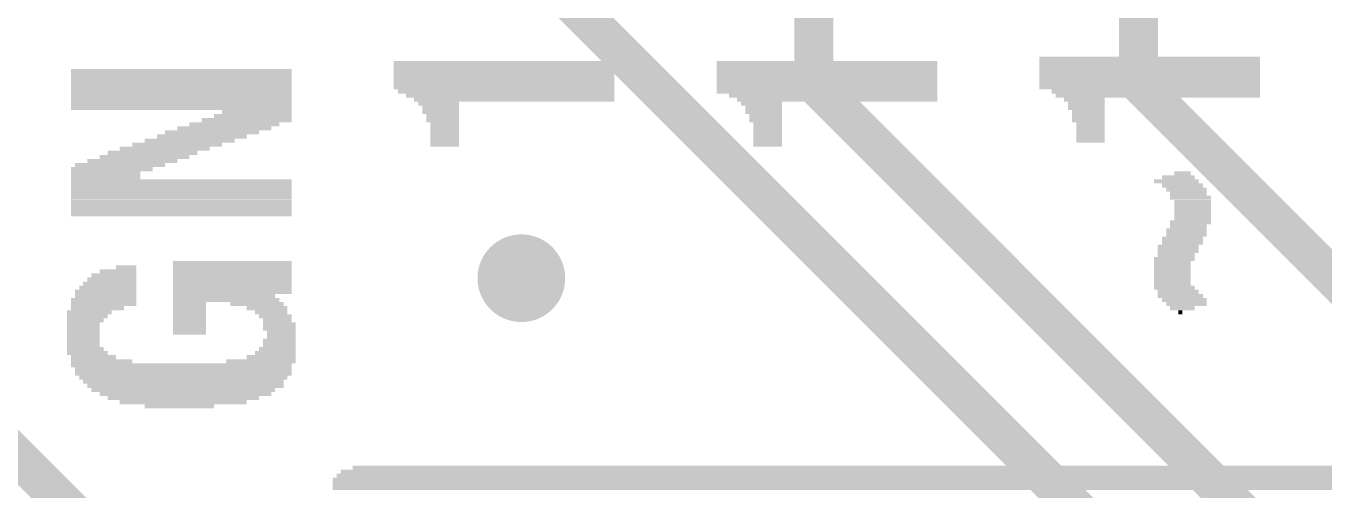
# Model space of a CAD drawing. Extents: x -25 to 82, y -36 to 56.
# Drawn here: x 25.34 to 35.49, y 42.79 to 46.42 of the extents above; entities that cross this region are included whole.
import ezdxf

# ---------------------------------------------------------------- set-up
doc = ezdxf.new("R2010")
doc.units = 0
for name, color, linetype in [('1', 12, 'CONTINUOUS'), ('18', 110, 'CONTINUOUS'), ('21', 41, 'CONTINUOUS')]:
    doc.layers.add(name, color=color, linetype=linetype)

# ---------------------------------------------------------------- blocks, each defined once
blk = doc.blocks.new('RECT')
blk.add_solid([(-0.5, -0.5), (0.5, -0.5), (-0.5, 0.5), (0.5, 0.5)])
blk = doc.blocks.new('ROUNDV')
at = {"const_width": 0.5}
blk.add_lwpolyline([(0, -0.25, 1), (0, 0.25, 1), (0, -0.25)], format="xyb", dxfattribs=at)

msp = doc.modelspace()

# ---------------------------------------------------------------- linework, layer by layer
at = {"layer": '1', "const_width": 0.3048}
for points in [[(31.496, 49.15), (31.496, 45.974)], [(34.036, 49.15), (34.036, 45.974)], [(28.956, 47.244), (36.83, 39.37)], [(31.496, 45.974), (38.1, 39.37)], [(34.036, 45.974), (39.497, 40.513)], [(23.876, 44.45), (25.908, 42.418)]]:
    msp.add_lwpolyline(points, dxfattribs=at)
at = {"layer": '1', "const_width": 0.1524}
for points in [[(31.5499, 46.0279, 1), (31.4421, 45.9201)], [(34.0899, 46.0279, 1), (33.9821, 45.9201)], [(31.4198, 45.974, 1), (31.5722, 45.974)], [(33.9598, 45.974, 1), (34.1122, 45.974)]]:
    msp.add_lwpolyline(points, format="xyb", dxfattribs=at)

# ---------------------------------------------------------------- block references
at = {"layer": '18', "xscale": 0.6858, "yscale": 0.6858}
msp.add_blockref('ROUNDV', (29.21, 44.45), dxfattribs=at)
msp.add_blockref('ROUNDV', (29.21, 44.45), dxfattribs=at)
at = {"layer": '21'}
for p, xscale, yscale in [((34.1236, 46.1649), 1.7247, 0.0318), ((26.5519, 46.069), 1.7247, 0.032), ((29.0741, 46.133), 1.7247, 0.032), ((29.0741, 46.101), 1.7247, 0.032), ((29.0741, 46.069), 1.7247, 0.032), ((31.5989, 46.133), 1.7247, 0.032), ((31.5989, 46.101), 1.7247, 0.032), ((31.5989, 46.069), 1.7247, 0.032), ((34.1236, 46.133), 1.7247, 0.032), ((34.1236, 46.101), 1.7247, 0.032), ((34.1236, 46.069), 1.7247, 0.032), ((26.5519, 46.0371), 1.7247, 0.0318), ((26.5519, 46.0052), 1.7247, 0.032), ((26.5519, 45.9732), 1.7247, 0.032), ((29.0741, 46.0371), 1.7247, 0.0318), ((29.0741, 46.0052), 1.7247, 0.032), ((29.0741, 45.9732), 1.7247, 0.032), ((31.5989, 46.0371), 1.7247, 0.0318), ((31.5989, 46.0052), 1.7247, 0.032), ((31.5989, 45.9732), 1.7247, 0.032), ((34.1236, 46.0371), 1.7247, 0.0318), ((34.1236, 46.0052), 1.7247, 0.032), ((34.1236, 45.9732), 1.7247, 0.032), ((26.5519, 45.9412), 1.7247, 0.032), ((26.5519, 45.9092), 1.7247, 0.032), ((26.5519, 45.8774), 1.7247, 0.0318), ((29.0741, 45.9412), 1.7247, 0.032), ((29.0906, 45.9092), 1.6916, 0.032), ((29.1224, 45.8774), 1.6281, 0.0318), ((31.5989, 45.9412), 1.7247, 0.032), ((31.5989, 45.9092), 1.7247, 0.032), ((31.6471, 45.8774), 1.6281, 0.0318), ((34.1236, 45.9412), 1.7247, 0.032), ((34.1706, 45.9092), 1.6307, 0.032), ((34.1871, 45.8774), 1.5977, 0.0318), ((26.5519, 45.8455), 1.7247, 0.032), ((26.5519, 45.8135), 1.7247, 0.032), ((26.5519, 45.7815), 1.7247, 0.032), ((29.1541, 45.8455), 1.5646, 0.032), ((28.5636, 45.8135), 0.3175, 0.032), ((28.5788, 45.7815), 0.287, 0.032), ((31.6789, 45.8455), 1.5646, 0.032), ((31.0871, 45.8135), 0.32, 0.032), ((31.1036, 45.7815), 0.287, 0.032), ((33.6118, 45.8455), 0.32, 0.032), ((33.6283, 45.8135), 0.287, 0.032), ((33.6283, 45.7815), 0.287, 0.032), ((27.0624, 45.6857), 0.7036, 0.032), ((27.1107, 45.7176), 0.6071, 0.0318), ((27.1424, 45.7495), 0.5436, 0.032), ((28.5788, 45.7495), 0.287, 0.032), ((28.5953, 45.7176), 0.254, 0.0318), ((28.5953, 45.6857), 0.254, 0.032), ((31.1036, 45.7495), 0.287, 0.032), ((31.1201, 45.7176), 0.254, 0.0318), ((31.1201, 45.6857), 0.254, 0.032), ((33.6436, 45.7495), 0.2565, 0.032), ((33.6436, 45.7176), 0.2565, 0.0318), ((33.6436, 45.6857), 0.2565, 0.032), ((26.7106, 45.5579), 0.701, 0.032), ((26.7907, 45.5898), 0.7341, 0.0318), ((26.8872, 45.6217), 0.7341, 0.032), ((26.9659, 45.6537), 0.7036, 0.032), ((28.6106, 45.6537), 0.2235, 0.032), ((28.6106, 45.6217), 0.2235, 0.032), ((28.6106, 45.5898), 0.2235, 0.0318), ((28.6106, 45.5579), 0.2235, 0.032), ((31.1353, 45.6537), 0.2235, 0.032), ((31.1353, 45.6217), 0.2235, 0.032), ((31.1353, 45.5898), 0.2235, 0.0318), ((31.1353, 45.5579), 0.2235, 0.032), ((33.6601, 45.6537), 0.2235, 0.032), ((33.6601, 45.6217), 0.2235, 0.032), ((33.6601, 45.5898), 0.2235, 0.0318), ((33.6601, 45.5579), 0.2235, 0.032), ((26.4224, 45.4619), 0.7036, 0.032), ((26.5189, 45.4939), 0.7036, 0.032), ((26.6154, 45.5259), 0.7036, 0.032), ((28.6106, 45.5259), 0.2235, 0.032), ((28.6106, 45.4939), 0.2235, 0.032), ((31.1353, 45.5259), 0.2235, 0.032), ((31.1353, 45.4939), 0.2235, 0.032), ((33.6601, 45.5259), 0.2235, 0.032), ((26.1684, 45.3662), 0.7036, 0.032), ((26.2636, 45.3982), 0.701, 0.032), ((26.3271, 45.4301), 0.701, 0.0318), ((26.0083, 45.3022), 0.6375, 0.032), ((25.9601, 45.2703), 0.541, 0.0318), ((26.0718, 45.3342), 0.7036, 0.032), ((34.3789, 45.2703), 0.127, 0.0318), ((25.9601, 45.2384), 0.541, 0.032), ((26.5519, 45.2064), 1.7247, 0.032), ((26.5519, 45.1744), 1.7247, 0.032), ((34.3306, 45.2064), 0.3505, 0.032), ((34.3471, 45.2384), 0.2565, 0.032), ((34.3789, 45.1744), 0.32, 0.032), ((26.5519, 45.1425), 1.7247, 0.0318), ((26.5519, 45.1107), 1.7247, 0.032), ((26.5519, 45.0787), 1.7247, 0.032), ((34.4107, 45.1425), 0.3175, 0.0318), ((34.4259, 45.1107), 0.287, 0.032), ((34.4424, 45.0787), 0.32, 0.032), ((26.5519, 45.0466), 1.7247, 0.032), ((26.5519, 45.0146), 1.7247, 0.032), ((26.5519, 44.9828), 1.7247, 0.0318), ((26.5519, 44.9509), 1.7247, 0.032), ((34.4589, 45.0466), 0.287, 0.032), ((34.4589, 45.0146), 0.287, 0.032), ((34.4589, 44.9828), 0.287, 0.0318), ((34.4589, 44.9509), 0.287, 0.032), ((34.4424, 44.8869), 0.32, 0.032), ((34.4259, 44.8549), 0.287, 0.032), ((34.4589, 44.9189), 0.287, 0.032), ((34.3789, 44.7591), 0.32, 0.032), ((34.4107, 44.823), 0.3175, 0.0318), ((34.4107, 44.7911), 0.3175, 0.032), ((34.3459, 44.6952), 0.32, 0.0318), ((34.3459, 44.6634), 0.32, 0.032), ((34.3789, 44.7271), 0.32, 0.032), ((26.9507, 44.5673), 0.9271, 0.032), ((34.3154, 44.5994), 0.32, 0.032), ((34.2989, 44.5673), 0.287, 0.032), ((34.3306, 44.6314), 0.2896, 0.032), ((26.0083, 44.4396), 0.3835, 0.032), ((26.0236, 44.4716), 0.3531, 0.032), ((26.0566, 44.5036), 0.287, 0.032), ((26.1201, 44.5355), 0.16, 0.0318), ((26.9507, 44.5355), 0.9271, 0.0318), ((26.9507, 44.5036), 0.9271, 0.032), ((26.9507, 44.4716), 0.9271, 0.032), ((26.9507, 44.4396), 0.9271, 0.032), ((34.2989, 44.5355), 0.287, 0.0318), ((34.2989, 44.5036), 0.287, 0.032), ((34.2989, 44.4716), 0.287, 0.032), ((34.2989, 44.4396), 0.287, 0.032), ((25.9601, 44.3438), 0.4801, 0.032), ((25.9766, 44.3757), 0.447, 0.0318), ((25.9918, 44.4076), 0.4166, 0.032), ((26.9507, 44.4076), 0.9271, 0.032), ((26.9507, 44.3757), 0.9271, 0.0318), ((26.9507, 44.3438), 0.9271, 0.032), ((34.2989, 44.4076), 0.287, 0.032), ((34.3154, 44.3757), 0.32, 0.0318), ((34.3459, 44.3438), 0.32, 0.032), ((25.9448, 44.2798), 0.5105, 0.032), ((25.9448, 44.2479), 0.5105, 0.0318), ((25.9601, 44.3118), 0.4801, 0.032), ((26.8859, 44.3118), 0.7976, 0.032), ((26.9024, 44.2798), 0.8306, 0.032), ((26.6154, 44.2479), 0.2565, 0.0318), ((27.1424, 44.2479), 0.4166, 0.0318), ((34.3624, 44.3118), 0.3531, 0.032), ((34.3941, 44.2798), 0.3505, 0.032), ((34.4107, 44.2479), 0.3175, 0.0318), ((25.8318, 44.1841), 0.3505, 0.032), ((25.8166, 44.1521), 0.32, 0.032), ((25.8966, 44.2161), 0.414, 0.032), ((26.6154, 44.2161), 0.2565, 0.032), ((26.6154, 44.1841), 0.2565, 0.032), ((26.6154, 44.1521), 0.2565, 0.032), ((27.2212, 44.2161), 0.32, 0.032), ((27.2542, 44.1841), 0.254, 0.032), ((27.2859, 44.1521), 0.2565, 0.032), ((34.3789, 44.2161), 0.193, 0.032), ((34.3624, 44.1841), 0.033, 0.032), ((25.7848, 44.0882), 0.2565, 0.0318), ((25.7848, 44.0563), 0.2565, 0.032), ((25.8001, 44.1201), 0.287, 0.032), ((26.6154, 44.1201), 0.2565, 0.032), ((26.6154, 44.0882), 0.2565, 0.0318), ((26.6154, 44.0563), 0.2565, 0.032), ((27.3025, 44.1201), 0.2235, 0.032), ((27.3177, 44.0882), 0.254, 0.0318), ((27.3177, 44.0563), 0.254, 0.032), ((25.7848, 44.0243), 0.2565, 0.032), ((25.7848, 43.9923), 0.2565, 0.032), ((25.7848, 43.9603), 0.2565, 0.032), ((26.6154, 44.0243), 0.2565, 0.032), ((27.3177, 43.9603), 0.254, 0.032), ((27.3329, 44.0243), 0.2235, 0.032), ((27.3329, 43.9923), 0.2235, 0.032), ((25.7848, 43.9284), 0.2565, 0.0318), ((25.8001, 43.8965), 0.287, 0.032), ((25.8166, 43.8645), 0.32, 0.032), ((25.8648, 43.8325), 0.3505, 0.032), ((27.2529, 43.8325), 0.3835, 0.032), ((27.2859, 43.8645), 0.3175, 0.032), ((27.3012, 43.8965), 0.287, 0.032), ((27.3177, 43.9284), 0.254, 0.0318), ((25.9283, 43.8007), 0.4775, 0.0318), ((26.5519, 43.7688), 1.7247, 0.032), ((26.5671, 43.7368), 1.6942, 0.032), ((27.1742, 43.8007), 0.541, 0.0318), ((26.5671, 43.7048), 1.6942, 0.032), ((26.5671, 43.6728), 1.6281, 0.032), ((26.5671, 43.6409), 1.5672, 0.0318), ((26.5836, 43.609), 1.5342, 0.032), ((26.5659, 43.577), 1.4376, 0.032), ((26.5836, 43.545), 1.3411, 0.032), ((26.5671, 43.513), 1.1811, 0.032), ((26.5659, 43.4811), 0.9906, 0.0318), ((26.5354, 43.4492), 0.5436, 0.032), ((46.0248, 42.9379), 36.4541, 0.032), ((46.0235, 42.9699), 36.2636, 0.032), ((46.0248, 42.8741), 36.5811, 0.0318), ((46.0248, 42.8422), 36.5811, 0.032), ((46.0235, 42.9059), 36.5176, 0.032), ((46.0248, 42.8102), 36.5811, 0.032)]:
    msp.add_blockref('RECT', p, dxfattribs=dict(at, xscale=xscale, yscale=yscale))

doc.saveas('drawing.dxf')
